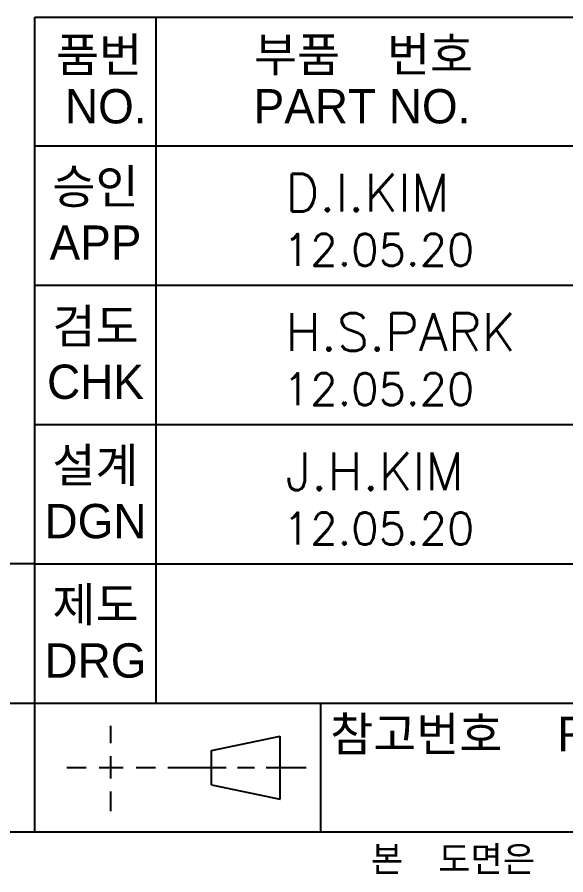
# Model space of a CAD drawing. Header units: millimetres. Extents: x 1063 to 1621, y 404 to 836.
# Drawn here: x 1413.9 to 1452.3, y 414.1 to 474.1 of the extents above; entities that cross this region are included whole.
import ezdxf

# ---------------------------------------------------------------- set-up
doc = ezdxf.new("R2010")
doc.units = ezdxf.units.MM
doc.styles.add('ROMANS', font='txt', dxfattribs={"height": 0.2})
doc.styles.get("Standard").update_dxf_attribs({"font": 'txt.shx', "bigfont": 'whgtxt.shx'})

msp = doc.modelspace()

# ---------------------------------------------------------------- linework, layer by layer
at = {"color": 5, "linetype": 'Continuous'}
for p, q in [((1415.157, 417.09), (1415.157, 474.09)), ((1415.157, 474.09), (1593.657, 474.09)), ((1415.157, 465.09), (1593.657, 465.09)), ((1252.657, 426.09), (1415.157, 426.09)), ((1075.257, 417.09), (1608.657, 417.09))]:
    msp.add_line(p, q, dxfattribs=at)
at = {"color": 6, "linetype": 'Continuous'}
for p, q in [((1423.657, 426.09), (1423.657, 474.09)), ((1415.157, 455.34), (1478.157, 455.34)), ((1415.157, 445.59), (1478.157, 445.59)), ((1415.157, 435.84), (1453.157, 435.84)), ((1415.157, 426.09), (1478.157, 426.09)), ((1435.157, 417.09), (1435.157, 426.09)), ((1420.482, 423.294), (1420.482, 424.508)), ((1427.525, 422.79), (1432.325, 423.79)), ((1432.325, 419.39), (1432.325, 423.79)), ((1427.525, 420.39), (1427.525, 422.79)), ((1420.482, 420.825), (1420.482, 422.394)), ((1417.402, 421.595), (1418.752, 421.595)), ((1419.652, 421.595), (1421.351, 421.595)), ((1422.251, 421.595), (1423.601, 421.595)), ((1424.463, 421.59), (1428.534, 421.59)), ((1429.334, 421.59), (1430.534, 421.59)), ((1431.334, 421.59), (1434.145, 421.59)), ((1427.525, 420.39), (1432.325, 419.39)), ((1420.482, 418.544), (1420.482, 419.925))]:
    msp.add_line(p, q, dxfattribs=at)
at = {"color": 4}
msp.add_line((1415.157, 435.84), (1252.657, 435.84), dxfattribs=at)
at = {"color": 6, "linetype": 'Continuous'}
for radius in [2.475, 1.35]:
    msp.add_arc((1420.482, 421.595), radius, 0, 0, dxfattribs=at)

# ---------------------------------------------------------------- texts
for s, height, p in [('D.I.KIM', 2.625, (1432.693, 460.496)), ('12.05.20', 2.2313, (1432.509, 456.693)), ('H.S.PARK', 2.625, (1432.693, 450.746)), ('12.05.20', 2.2313, (1432.509, 446.943)), ('J.H.KIM', 2.625, (1432.693, 440.996)), ('12.05.20', 2.2313, (1432.509, 437.193))]:
    msp.add_text(s, height=height, dxfattribs=at).set_placement(p)
at = {"color": 4, "char_height": 2.4, "attachment_point": 5, "style": 'ROMANS'}
for s, insert in [('{\\fﾱﾼﾸﾲￃﾼ|b0|i0|c129|p49;품번 }', (1419.657, 471.34)), ('{\\fﾱﾼﾸﾲￃﾼ|b0|i0|c129|p49;부품\u3000번호 }', (1438.157, 471.34)), ('{\\fﾱﾼﾸﾲￃﾼ|b0|i0|c129|p49;NO. }', (1420.124, 467.84)), ('{\\fﾱﾼﾸﾲￃﾼ|b0|i0|c129|p49; PART NO. }', (1437.601, 467.84)), ('{\\fﾱﾼﾸﾲￃﾼ|b0|i0|c129|p49;승인 }', (1419.407, 462.115)), ('{\\fﾱﾼﾸﾲￃﾼ|b0|i0|c129|p49;APP }', (1419.407, 458.315)), ('{\\fﾱﾼﾸﾲￃﾼ|b0|i0|c129|p49;검도 }', (1419.407, 452.365)), ('{\\fﾱﾼﾸﾲￃﾼ|b0|i0|c129|p49;CHK }', (1419.407, 448.565)), ('{\\fﾱﾼﾸﾲￃﾼ|b0|i0|c129|p49;설계 }', (1419.407, 442.615)), ('{\\fﾱﾼﾸﾲￃﾼ|b0|i0|c129|p49;DGN }', (1419.407, 438.815)), ('{\\fﾱﾼﾸﾲￃﾼ|b0|i0|c129|p49;제도 }', (1419.407, 432.865)), ('{\\fﾱﾼﾸﾲￃﾼ|b0|i0|c129|p49;DRG }', (1419.407, 429.065)), ('{\\fﾱﾼﾸﾲￃﾼ|b0|i0|c129|p49;참고번호\u3000ＲＥＦ．\u3000ＮＯ． }', (1456.569, 423.826))]:
    msp.add_mtext(s, dxfattribs=dict(at, insert=insert))
at = {"color": 6, "insert": (1438.657, 415.09), "char_height": 1.8, "attachment_point": 4, "style": 'ROMANS'}
msp.add_mtext('{\\fﾱﾼﾸﾲￃﾼ|b0|i0|c129|p49;본\u3000도면은\u3000당사\u3000재산으로서\u3000허가없이\u3000무단복사／배포\u3000금지함． }', dxfattribs=at)

doc.saveas('drawing.dxf')
